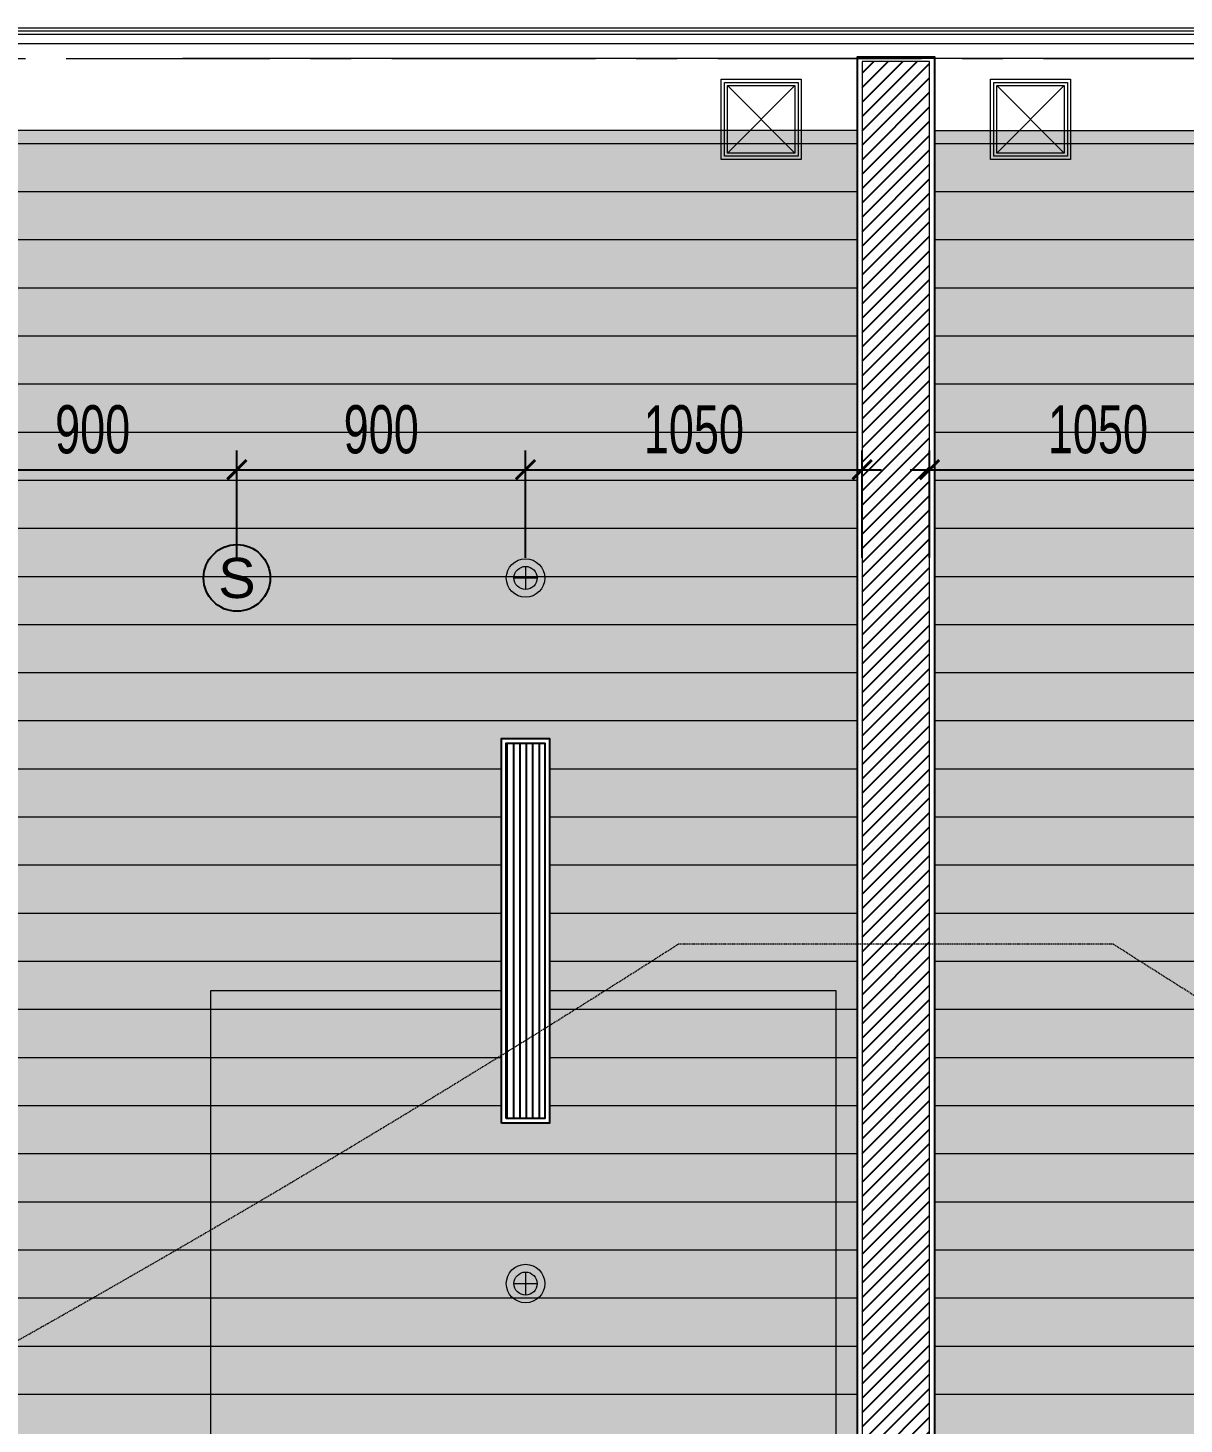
# Model space of a CAD drawing. Header units: millimetres. Extents: x -343543 to 400519, y -115663 to 104219.
# Drawn here: x -245561 to -241955, y -34858 to -30505 of the extents above; entities that cross this region are included whole.
import ezdxf
from ezdxf.enums import TextEntityAlignment as Align
from ezdxf.xclip import XClip

# ---------------------------------------------------------------- set-up
doc = ezdxf.new("R2010")
doc.units = ezdxf.units.MM
doc.header["$XCLIPFRAME"] = 0
for name, pattern in [('HIDDEN2', [0.1875, 0.125, -0.0625]), ('XREF MAT BANG TUONG XAY$0$01.Xref _MB T2-Mai$0$HIDDEN', [9.525, 6.35, -3.175]), ('XREF MAT BANG TUONG XAY$0$CENTER', [50.8, 31.75, -6.35, 6.35, -6.35])]:
    doc.linetypes.add(name, pattern=pattern)
doc.layers.get('0').update_dxf_attribs({"color": 231, "lineweight": 0})
doc.layers.get('DefPoints').update_dxf_attribs({"color": 191})
doc.layers.add('A-BaoChay', color=4, linetype='Continuous', lineweight=25, true_color=0x00ffff)
for name, color, linetype, lineweight in [('A-FLOR-PRTN', 161, 'Continuous', 9), ('A-OPEN', 20, 'Continuous', 9), ('A-PATT', 252, 'Continuous', 9), ('A-SYMBOLS', 10, 'Continuous', 13), ('fix lighting', 2, 'Continuous', 5), ('ID-lighting loose', 2, 'Continuous', 5), ('SME-E-LTG-DIM', 55, 'Continuous', 18), ('SME-MEP-XREF-ARCH', 8, 'Continuous', 5), ('XREF MAT BANG TUONG XAY$0$01.Xref _MB T2-Mai$0$$0$A-FNSH', 8, 'Continuous', 9), ('XREF MAT BANG TUONG XAY$0$01.Xref _MB T2-Mai$0$$0$A-GLAZ', 8, 'Continuous', 13), ('XREF MAT BANG TUONG XAY$0$01.Xref _MB T2-Mai$0$$0$A-LITE', 8, 'Continuous', 9), ('XREF MAT BANG TUONG XAY$0$01.Xref _MB T2-Mai$0$$0$A-TEXT', 8, 'Continuous', 25), ('XREF MAT BANG TUONG XAY$0$01.Xref _MB T2-Mai$0$A-HIDD', 8, 'XREF MAT BANG TUONG XAY$0$01.Xref _MB T2-Mai$0$HIDDEN', 9), ('XREF MAT BANG TUONG XAY$0$A-GRID', 8, 'XREF MAT BANG TUONG XAY$0$CENTER', 15), ('XREF MAT BANG TUONG XAY$0$A-WALL-INT', 8, 'Continuous', 9)]:
    doc.layers.add(name, color=color, linetype=linetype, lineweight=lineweight)
for name, color, linetype in [('A-TEXT', 255, 'Continuous'), ('AC - SAG', 160, 'Continuous'), ('XREF MAT BANG TUONG XAY$0$A-FNSH', 8, 'Continuous'), ('XREF MAT BANG TUONG XAY$0$A-FURN', 8, 'Continuous'), ('XREF MAT BANG TUONG XAY$0$A-PATT', 8, 'Continuous')]:
    doc.layers.add(name, color=color, linetype=linetype)
doc.styles.add('LHP', font='arial.ttf')
doc.styles.add('SM-DIMTEXT', font='SME.shx', dxfattribs={"width": 0.7})
doc.dimstyles.new('SDIM-100', dxfattribs={"dimscale": 100, "dimtxt": 2, "dimasz": 0.6, "dimexe": 0.6, "dimexo": 0.2, "dimgap": 0.5, "dimtad": 1, "dimdec": 0, "dimzin": 12, "dimtxsty": 'SM-DIMTEXT', "dimblk": 'ARCHTICK', "dimblk1": 'ARCHTICK', "dimblk2": 'ARCHTICK', "dimcen": 0.12, "dimdle": 0.6, "dimclrd": 7, "dimclre": 8, "dimadec": 0, "dimazin": 3, "dimtfac": 2, "dimtix": 1, "dimtmove": 1, "dimatfit": 3, "dimfxl": 1, "dimtzin": 0, "dimarcsym": 1})

# ---------------------------------------------------------------- blocks, each defined once
blk = doc.blocks.new('XREF MAT BANG TUONG XAY$0$xref_IKIGAI_Cot')
at = {"layer": 'XREF MAT BANG TUONG XAY$0$A-GRID', "color": 8, "ltscale": 20}
blk.add_lwpolyline([(-2907.5, -30600), (42750, -30600)], dxfattribs=at)
blk = doc.blocks.new('XREF MAT BANG TUONG XAY$0$01.Xref _MB T2-Mai$0$$0$A$Cfb76151b')
at = {"color": 8}
for points in [[(0, 0), (50, 0), (50, 50), (0, 50)], [(2, 2), (48, 2), (48, 48), (2, 48)]]:
    blk.add_lwpolyline(points, close=True, dxfattribs=at)
blk = doc.blocks.new('XREF MAT BANG TUONG XAY$0$01.Xref _MB T2-Mai$0$$0$A$Cc763f58b')
at = {"layer": 'DefPoints', "color": 8}
blk.add_line((5, -50), (5, 0), dxfattribs=at)
at = {"layer": 'XREF MAT BANG TUONG XAY$0$01.Xref _MB T2-Mai$0$$0$A-FNSH', "color": 8}
for centre, start, end in [((2.5, 2.3), 222.6903, 317.3097), ((2.5, -52.3), 42.6903, 137.3097)]:
    blk.add_arc(centre, 3.4, start, end, dxfattribs=at)
blk = doc.blocks.new('*U161')
at = {"layer": 'XREF MAT BANG TUONG XAY$0$01.Xref _MB T2-Mai$0$$0$A-GLAZ'}
for p, q in [((6955, 20), (55, 20)), ((6955, 10), (55, 10))]:
    blk.add_line(p, q, dxfattribs=at)
at = {"layer": 'XREF MAT BANG TUONG XAY$0$01.Xref _MB T2-Mai$0$$0$A-LITE', "color": 8}
blk.add_lwpolyline([(6955, 50), (55, 50), (55, 0), (6955, 0)], close=True, dxfattribs=at)
at = {"layer": 'XREF MAT BANG TUONG XAY$0$01.Xref _MB T2-Mai$0$$0$A-FNSH', "color": 8, "rotation": 180}
blk.add_blockref('XREF MAT BANG TUONG XAY$0$01.Xref _MB T2-Mai$0$$0$A$Cc763f58b', (5, 0), dxfattribs=at)
at = {"layer": 'XREF MAT BANG TUONG XAY$0$01.Xref _MB T2-Mai$0$$0$A-FNSH', "color": 8, "xscale": -1, "rotation": 180}
blk.add_blockref('XREF MAT BANG TUONG XAY$0$01.Xref _MB T2-Mai$0$$0$A$Cc763f58b', (7005, 0), dxfattribs=at)
at = {"layer": 'XREF MAT BANG TUONG XAY$0$01.Xref _MB T2-Mai$0$$0$A-GLAZ', "color": 8}
blk.add_blockref('XREF MAT BANG TUONG XAY$0$01.Xref _MB T2-Mai$0$$0$A$Cfb76151b', (5, 0), dxfattribs=at)
at = {"layer": 'XREF MAT BANG TUONG XAY$0$01.Xref _MB T2-Mai$0$$0$A-GLAZ', "color": 8, "xscale": -1}
blk.add_blockref('XREF MAT BANG TUONG XAY$0$01.Xref _MB T2-Mai$0$$0$A$Cfb76151b', (7005, 0), dxfattribs=at)
blk = doc.blocks.new('*U259')
at = {"layer": 'XREF MAT BANG TUONG XAY$0$A-PATT'}
h = blk.add_hatch(dxfattribs=at)
h.set_pattern_fill('ANSI31', color=8, scale=10)
h.set_pattern_definition([(45, (45121.79, -11293.564), (-22.45064, 22.45064), [])])
h.paths.add_polyline_path([(-38.7, 47.5), (9636.3, 47.5), (9636.3, -162.5), (-38.7, -162.5)])
at = {"layer": 'XREF MAT BANG TUONG XAY$0$A-WALL-INT', "color": 8}
blk.add_lwpolyline([(-38.7, 47.5), (9636.3, 47.5), (9636.3, -162.5), (-38.7, -162.5)], close=True, dxfattribs=at)
blk = doc.blocks.new('XREF MAT BANG NOI THAT')
at = {"color": 8}
blk.add_lwpolyline([(17863.5, -33506.5), (19812.4, -33506.5), (19812.4, -37303.5), (17863.5, -37303.5)], close=True, dxfattribs=at)
blk = doc.blocks.new('01.Xref _MB T1')
at = {"layer": 'XREF MAT BANG TUONG XAY$0$01.Xref _MB T2-Mai$0$A-HIDD', "color": 8, "ltscale": 500}
blk.add_lwpolyline([(0.00011, -47000.00005), (39999.99073, -47000.00005), (39999.99073, -30600.00246), (0.00011, -30600.00246)], close=True, dxfattribs=at)
at = {"layer": 'XREF MAT BANG TUONG XAY$0$A-FNSH', "color": 8}
blk.add_lwpolyline([(20119.99048, -40300.00001), (19879.99048, -40300.00001), (19879.99048, -30594.9999), (20119.99047, -30594.9999)], close=True, dxfattribs=at)
at = {"color": 8}
ref = blk.add_blockref('XREF MAT BANG TUONG XAY$0$xref_IKIGAI_Cot', (-0.00927, -0.00001), dxfattribs=at)
XClip(ref).set_block_clipping_path([(-5181.1494167775, -58156.1251844964), (44638.3275875031, -24933.2650512661)])
at = {"layer": 'XREF MAT BANG TUONG XAY$0$01.Xref _MB T2-Mai$0$$0$A-TEXT', "color": 8, "xscale": -1, "rotation": 180}
blk.add_blockref('*U161', (16495.00039, -30504.99992), dxfattribs=at)
at = {"layer": 'XREF MAT BANG TUONG XAY$0$A-FURN', "color": 8, "xscale": -1, "rotation": 270}
blk.add_blockref('*U259', (20057.49048, -40246.30159), dxfattribs=at)
at = {"layer": 'A-PATT', "color": 8}
blk.add_blockref('XREF MAT BANG NOI THAT', (0, 0), dxfattribs=at)
blk = doc.blocks.new('dau bao khoi')
blk.add_circle((0, 0), 104)
at = {"layer": 'A-TEXT', "ltscale": 5, "style": 'LHP'}
blk.add_text('S', height=125, dxfattribs=at).set_placement((0, 0), align=Align.MIDDLE_CENTER)
blk = doc.blocks.new('Spotlight SKU LS1 3W')
at = {"color": 0, "linetype": 'ByBlock'}
for p, q in [((36, 0), (-36, 0)), ((0, 36), (0, -36))]:
    blk.add_line(p, q, dxfattribs=at)
for radius, start, end in [(60, 90, 270), (60, 270, 90), (36, 90, 270), (36, 270, 90)]:
    blk.add_arc((0, 0), radius, start, end, dxfattribs=at)
blk = doc.blocks.new('TanTang2Ikigai')
at = {"layer": 'A-PATT'}
h = blk.add_hatch(dxfattribs=at)
h.set_pattern_fill('_USER', color=256, scale=150, pattern_type=0)
h.set_pattern_definition([(0, (8810, 9785), (0, 150), [])])
h.paths.add_polyline_path([(19880, 19175), (16410, 19175), (16410, 19085), (16080, 19085), (16080, 19175), (8710, 19175), (8710, 19085), (8620, 19085), (8620, 14715), (8810, 14715), (8810, 14285), (8620, 14285), (8620, 10215), (8810, 10215), (8810, 9785), (9895, 9785), (9895, -2.9), (16080, -2.9), (16080, 415), (16510, 415), (16510, 0), (20000.2, 0), (20180.2, 9220), (20180.2, 9785), (19880, 9785)])
h.paths.add_polyline_path([(16080, 10215), (16510, 10215), (16510, 9685), (16080, 9685)], flags=16)
h.paths.add_polyline_path([(31380, 14285), (31190, 14285), (31190, 14715), (31380, 14715), (31380, 19085), (31290, 19085), (31290, 19175), (23920, 19175), (23920, 19085), (23590, 19085), (23590, 19175), (20120, 19175), (20120, 9785), (20180.2, 9785), (20180.2, 9220), (20000.1, 0), (23490.1, 0), (23490, 415), (23920, 415), (23920, 0), (30105, 0), (30105, 9785), (31190, 9785), (31190, 10215), (31380, 10215)])
h.paths.add_polyline_path([(23920, 10215), (23920, 9685), (23490, 9685), (23490, 10215)], flags=16)
h = blk.add_hatch(dxfattribs=at)
h.set_pattern_fill('AR-SAND', color=256, scale=5, angle=45)
h.set_pattern_definition([(82.5, (0.009, 50000), (-178.6907, 167.37674), [0, -193.04, 0, -215.9, 0, -206.375]), (52.5, (0.009, 50000), (-94.5055, 412.3664), [0, -104.14, 0, -173.99, 0, -66.675]), (12.5, (-110.45, 49889.54), (279.1499, 280.16616), [0, -63.5, 0, -228.6, 0, -298.45]), (2.5, (-110.45, 49889.54), (191.1406, 348.7754), [0, -31.75, 0, -149.86, 0, -171.45])])
h.paths.add_polyline_path([(9895, 9785), (9895, 0), (16080, 0), (16080, 415), (16510, 415), (16510, 0), (20000, 0), (20000, 9785), (19880, 9785), (19880, 19175), (16410, 19175), (16410, 19085), (16080, 19085), (16080, 19175), (8710, 19175), (8710, 19085), (8620, 19085), (8620, 14715), (8810, 14715), (8810, 14285), (8620, 14285), (8620, 10215), (8810, 10215), (8810, 9785)])
h.paths.add_polyline_path([(30105, 9785), (30105, 0), (23920, 0), (23920, 415), (23490, 415), (23490, 0), (20000.2, 0), (20000, 9220), (20000, 9785), (20120, 9785), (20120, 19175), (23590, 19175), (23590, 19085), (23920, 19085), (23920, 19175), (31290, 19175), (31290, 19085), (31380, 19085), (31380, 14715), (31190, 14715), (31190, 14285), (31380, 14285), (31380, 10215), (31190, 10215), (31190, 9785)])
h.paths.add_polyline_path([(16510, 10215), (16080, 10215), (16080, 9685), (16510, 9685)], flags=16)
h.paths.add_polyline_path([(23490, 10215), (23920, 10215), (23920, 9685), (23490, 9685)], flags=16)
at = {"layer": 'SME-MEP-XREF-ARCH'}
for points in [[(20000, 0), (20000, 9785), (19880, 9785), (19880, 19175), (16410, 19175), (16410, 19085), (16080, 19085), (16080, 19175), (8710, 19175)], [(20000.2, 0), (20000, 9220), (20000, 9785), (20120, 9785), (20120, 19175), (23590, 19175), (23590, 19085), (23920, 19085), (23920, 19175), (31290, 19175)]]:
    blk.add_lwpolyline(points, dxfattribs=at)
at = {"layer": 'A-BaoChay', "color": 1}
blk.add_blockref('dau bao khoi', (17945, 17780), dxfattribs=at)
at = {"layer": 'fix lighting', "xscale": -1}
for p in [(18845, 17780), (18845, 17780), (18845, 15580), (18845, 15580)]:
    blk.add_blockref('Spotlight SKU LS1 3W', p, dxfattribs=at)
blk = doc.blocks.new('LT6')
blk.add_lwpolyline([(-105, -105), (105, -105), (105, 105), (-105, 105)], close=True)
blk.add_lwpolyline([(-105, 105), (105, -105), (105, 105), (-105, -105)])
at = {"layer": 'A-PATT'}
for points in [[(-125, -125), (125, -125), (125, 125), (-125, 125)], [(-115, -115), (115, -115), (115, 115), (-115, 115)]]:
    blk.add_lwpolyline(points, close=True, dxfattribs=at)
blk = doc.blocks.new('DenSanTuongT2Ikigai')
at = {"layer": 'fix lighting', "xscale": -1}
for p in [(19580, 19210), (20420, 19210)]:
    blk.add_blockref('LT6', p, dxfattribs=at)
blk = doc.blocks.new('A$C9c5a61fb')
blk.add_wipeout([(75, 600), (-75, 600), (-75, -600), (75, -600)]).dxf.layer = 'DefPoints'
at = {"linetype": 'Continuous'}
h = blk.add_hatch(dxfattribs=at)
h.set_pattern_fill('_USER', color=8, scale=20, angle=90, style=0, pattern_type=0)
h.set_pattern_definition([(90, (-62114.142, -4511.657), (-20, 1e-15), [])])
h.paths.add_polyline_path([(60, 585), (60, -585), (-60, -585), (-60, 585)])
at = {"color": 8, "linetype": 'Continuous'}
blk.add_lwpolyline([(75, 600), (75, -600), (-75, -600), (-75, 600)], close=True, dxfattribs=at)
at = {"linetype": 'Continuous'}
blk.add_lwpolyline([(60, 585), (60, -585), (-60, -585), (-60, 585)], close=True, dxfattribs=at)
blk = doc.blocks.new('A$C45b79527')
at = {"layer": 'A-OPEN', "color": 8, "linetype": 'HIDDEN2', "ltscale": 30}
blk.add_lwpolyline([(11395, 3566.1, -0.069914), (679, 8468.8), (-679, 8468.8, -0.069914), (-11395, 3566.1)], format="xyb", dxfattribs=at)
blk = doc.blocks.new('_ArchTick')
at = {"color": 0, "linetype": 'ByBlock', "const_width": 0.15}
blk.add_lwpolyline([(-0.5, -0.5), (0.5, 0.5)], dxfattribs=at)
blk = doc.blocks.new('*D1435')
at = {"layer": 'DefPoints', "color": 0, "transparency": 16777216}
for p in [(-244909, -31882.4), (-245809, -32176.7), (-244909, -32176.7)]:
    blk.add_point(p, dxfattribs=at)
at = {"layer": 'SME-E-LTG-DIM', "color": 8, "lineweight": -2, "transparency": 16777216}
for p, q in [((-245809, -32156.7), (-245809, -31822.4)), ((-244909, -32156.7), (-244909, -31822.4))]:
    blk.add_line(p, q, dxfattribs=at)
at = {"layer": 'SME-E-LTG-DIM', "color": 7, "lineweight": -2, "transparency": 16777216}
blk.add_line((-245869, -31882.4), (-244849, -31882.4), dxfattribs=at)
at = {"layer": 'SME-E-LTG-DIM', "color": 7, "lineweight": -2, "transparency": 16777216, "xscale": 60, "yscale": 60, "zscale": 60, "rotation": 180}
blk.add_blockref('_ArchTick', (-245809, -31882.4), dxfattribs=at)
at = {"layer": 'SME-E-LTG-DIM', "color": 7, "lineweight": -2, "transparency": 16777216, "xscale": 60, "yscale": 60, "zscale": 60}
blk.add_blockref('_ArchTick', (-244909, -31882.4), dxfattribs=at)
at = {"layer": 'SME-E-LTG-DIM', "color": 0, "transparency": 16777216, "insert": (-245359, -31757.4), "char_height": 150, "attachment_point": 5, "style": 'SM-DIMTEXT'}
blk.add_mtext('900', dxfattribs=at)
blk = doc.blocks.new('*D1436')
at = {"layer": 'DefPoints', "color": 0, "transparency": 16777216}
for p in [(-244009, -31882.4), (-244909, -32176.7), (-244009, -32176.7)]:
    blk.add_point(p, dxfattribs=at)
at = {"layer": 'SME-E-LTG-DIM', "color": 8, "lineweight": -2, "transparency": 16777216}
for p, q in [((-244909, -32156.7), (-244909, -31822.4)), ((-244009, -32156.7), (-244009, -31822.4))]:
    blk.add_line(p, q, dxfattribs=at)
at = {"layer": 'SME-E-LTG-DIM', "color": 7, "lineweight": -2, "transparency": 16777216}
blk.add_line((-244969, -31882.4), (-243949, -31882.4), dxfattribs=at)
at = {"layer": 'SME-E-LTG-DIM', "color": 7, "lineweight": -2, "transparency": 16777216, "xscale": 60, "yscale": 60, "zscale": 60, "rotation": 180}
blk.add_blockref('_ArchTick', (-244909, -31882.4), dxfattribs=at)
at = {"layer": 'SME-E-LTG-DIM', "color": 7, "lineweight": -2, "transparency": 16777216, "xscale": 60, "yscale": 60, "zscale": 60}
blk.add_blockref('_ArchTick', (-244009, -31882.4), dxfattribs=at)
at = {"layer": 'SME-E-LTG-DIM', "color": 0, "transparency": 16777216, "insert": (-244459, -31757.4), "char_height": 150, "attachment_point": 5, "style": 'SM-DIMTEXT'}
blk.add_mtext('900', dxfattribs=at)
blk = doc.blocks.new('*D1437')
at = {"layer": 'DefPoints', "color": 0, "transparency": 16777216}
for p in [(-242959, -31882.4), (-244009, -32176.7), (-242959, -32176.7)]:
    blk.add_point(p, dxfattribs=at)
at = {"layer": 'SME-E-LTG-DIM', "color": 8, "lineweight": -2, "transparency": 16777216}
for p, q in [((-244009, -32156.7), (-244009, -31822.4)), ((-242959, -32156.7), (-242959, -31822.4))]:
    blk.add_line(p, q, dxfattribs=at)
at = {"layer": 'SME-E-LTG-DIM', "color": 7, "lineweight": -2, "transparency": 16777216}
blk.add_line((-244069, -31882.4), (-242899, -31882.4), dxfattribs=at)
at = {"layer": 'SME-E-LTG-DIM', "color": 7, "lineweight": -2, "transparency": 16777216, "xscale": 60, "yscale": 60, "zscale": 60, "rotation": 180}
blk.add_blockref('_ArchTick', (-244009, -31882.4), dxfattribs=at)
at = {"layer": 'SME-E-LTG-DIM', "color": 7, "lineweight": -2, "transparency": 16777216, "xscale": 60, "yscale": 60, "zscale": 60}
blk.add_blockref('_ArchTick', (-242959, -31882.4), dxfattribs=at)
at = {"layer": 'SME-E-LTG-DIM', "color": 0, "transparency": 16777216, "insert": (-243484, -31757.4), "char_height": 150, "attachment_point": 5, "style": 'SM-DIMTEXT'}
blk.add_mtext('1050', dxfattribs=at)
blk = doc.blocks.new('*D1438')
at = {"layer": 'DefPoints', "color": 0, "transparency": 16777216}
for p in [(-241699, -31882.4), (-242749, -32176.7), (-241699, -32176.7)]:
    blk.add_point(p, dxfattribs=at)
at = {"layer": 'SME-E-LTG-DIM', "color": 8, "lineweight": -2, "transparency": 16777216}
for p, q in [((-242749, -32156.7), (-242749, -31822.4)), ((-241699, -32156.7), (-241699, -31822.4))]:
    blk.add_line(p, q, dxfattribs=at)
at = {"layer": 'SME-E-LTG-DIM', "color": 7, "lineweight": -2, "transparency": 16777216}
blk.add_line((-242809, -31882.4), (-241639, -31882.4), dxfattribs=at)
at = {"layer": 'SME-E-LTG-DIM', "color": 7, "lineweight": -2, "transparency": 16777216, "xscale": 60, "yscale": 60, "zscale": 60, "rotation": 180}
blk.add_blockref('_ArchTick', (-242749, -31882.4), dxfattribs=at)
at = {"layer": 'SME-E-LTG-DIM', "color": 7, "lineweight": -2, "transparency": 16777216, "xscale": 60, "yscale": 60, "zscale": 60}
blk.add_blockref('_ArchTick', (-241699, -31882.4), dxfattribs=at)
at = {"layer": 'SME-E-LTG-DIM', "color": 0, "transparency": 16777216, "insert": (-242224, -31757.4), "char_height": 150, "attachment_point": 5, "style": 'SM-DIMTEXT'}
blk.add_mtext('1050', dxfattribs=at)

msp = doc.modelspace()

# ---------------------------------------------------------------- block references
at = {"layer": 'A-SYMBOLS'}
msp.add_blockref('01.Xref _MB T1', (-262854, 0), dxfattribs=at)

# ---------------------------------------------------------------- next in the draw order: block references
at = {"layer": 'A-FLOR-PRTN'}
msp.add_blockref('DenSanTuongT2Ikigai', (-262854, -50000), dxfattribs=at)
at = {"layer": 'SME-MEP-XREF-ARCH'}
msp.add_blockref('TanTang2Ikigai', (-262854, -50000), dxfattribs=at)

# ---------------------------------------------------------------- next in the draw order: dimensions: what is measured, and where the dimension line sits
at = {"layer": 'SME-E-LTG-DIM'}
for base, p1, p2, picture, middle in [((-244909, -31882.4), (-245809, -32176.7), (-244909, -32176.7), '*D1435', (-245359, -31757.4)), ((-244009, -31882.4), (-244909, -32176.7), (-244009, -32176.7), '*D1436', (-244459, -31757.4)), ((-242959, -31882.4), (-244009, -32176.7), (-242959, -32176.7), '*D1437', (-243484, -31757.4)), ((-241699, -31882.4), (-242749, -32176.7), (-241699, -32176.7), '*D1438', (-242224, -31757.4))]:
    dim = msp.add_linear_dim(base=base, p1=p1, p2=p2, dimstyle='SDIM-100', override={"dimtxt": 1.5}, dxfattribs=at)
    dim.commit()
    dim.dimension.update_dxf_attribs({"geometry": picture, "text_midpoint": middle})

# ---------------------------------------------------------------- next in the draw order: block references
at = {"layer": 'AC - SAG', "rotation": 180}
msp.add_blockref('A$C9c5a61fb', (-244009, -33320), dxfattribs=at)

# ---------------------------------------------------------------- next in the draw order: block references
at = {"layer": 'ID-lighting loose'}
msp.add_blockref('A$C45b79527', (-242854, -41830.5), dxfattribs=at)

doc.saveas('drawing.dxf')
